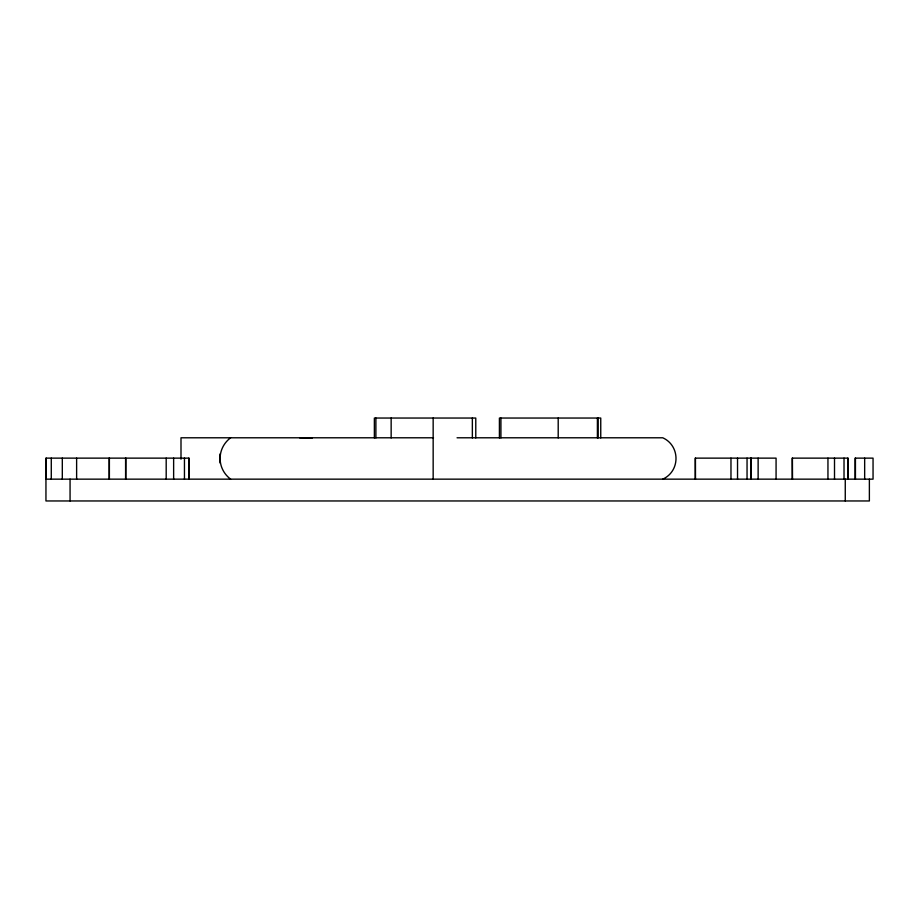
<?xml version="1.0" encoding="UTF-8"?>
<svg xmlns="http://www.w3.org/2000/svg" width="919" height="919" viewBox="0 0 919 919"><rect width="100%" height="100%" fill="white"/><g stroke="black" fill="none" stroke-linecap="round" stroke-linejoin="round"><path stroke-width="1.38" d="M230.612 479.155C216.608 468.61 216.608 448.334 230.612 437.789M662.76 479.155C680.405 471.194 680.405 445.749 662.76 437.789L457.053 437.789M433.504 437.789L180.997 437.789L180.997 459.19M45.95 479.155L873.05 479.155L873.05 458.133L855.107 458.133L855.107 479.155M299.583 437.789L312.391 437.903M869.374 479.155L869.374 500.958L45.95 500.958L45.95 458.133L189.027 458.133L189.027 479.155M864.664 458.133L864.664 479.155M855.44 458.133L855.44 479.155M848.053 479.155L848.053 458.133L792.224 458.133L792.224 479.155M847.812 458.133L847.858 479.155M845.262 479.155L845.262 500.958M844.021 458.133L844.021 479.155M834.509 458.133L834.509 479.155M827.95 458.133L827.95 479.155M792.408 458.133L792.511 479.155M776.073 479.155L776.073 458.133L695.246 458.133L695.246 479.155M758.129 458.133L758.129 479.155M751.076 458.133L751.076 479.155M750.88 458.133L750.88 479.155M747.044 458.133L747.044 479.155M737.532 458.133L737.532 479.155M730.973 458.133L730.973 479.155M695.442 458.133L695.488 479.155M600.75 437.938L600.75 418.042L499.408 418.042L499.408 437.938M598.131 418.042L598.131 437.938M597.396 418.042L597.396 437.938M558.201 418.042L558.201 437.938M500.924 418.042L500.924 437.938M475.778 437.938L475.778 418.042L374.366 418.042L374.366 437.938M472.355 418.042L472.355 437.938M433.159 418.042L433.159 479.155M391.149 418.042L391.149 437.938M375.894 418.042L375.894 437.938M220.032 453.975L220.032 462.969M188.809 458.133L188.809 479.155M184.455 458.133L184.455 479.155M173.634 458.133L173.634 479.155M166.19 458.133L166.19 479.155M125.857 458.133L125.8 479.155M125.593 458.133L125.593 479.155M109.384 458.133L109.384 479.155M109.177 458.133L109.177 479.155M76.622 458.133L76.622 479.155M70.062 479.155L70.062 500.958M62.308 458.133L62.308 479.155M51.28 458.133L51.28 479.155M46.214 458.133L46.214 479.155"/></g></svg>
